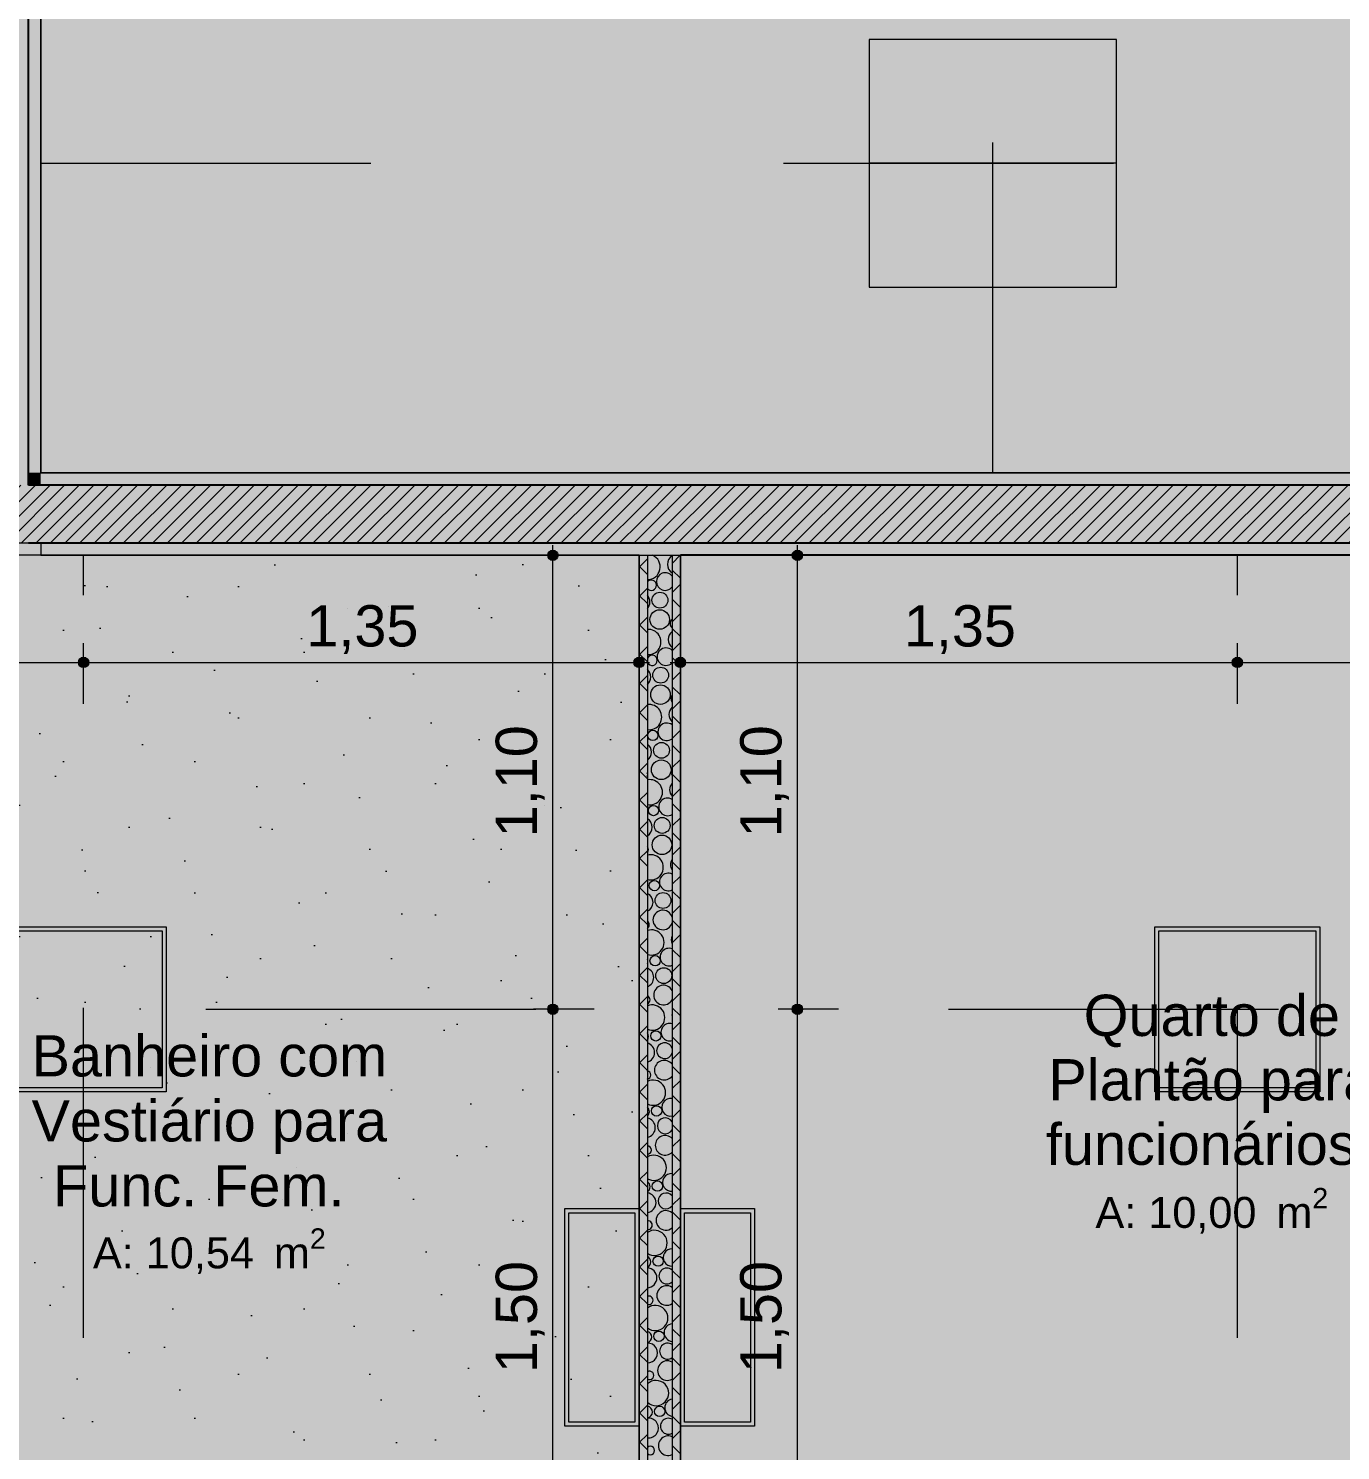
# Model space of a CAD drawing. Header units: metres. Extents: x -77 to -41.1, y -68 to -27.7.
# Drawn here: x -64.944 to -61.764, y -40.573 to -37.127 of the extents above; entities that cross this region are included whole.
import ezdxf

# ---------------------------------------------------------------- set-up
doc = ezdxf.new("R2010")
doc.units = ezdxf.units.M
doc.header["$MEASUREMENT"] = 0
doc.linetypes.add('AStair_dashed', pattern=[1.8, 0.8, -1])
for name, color, linetype in [('COTAS FORRO.EXEC', 7, 'Continuous'), ('FORRO.EXEC', 7, 'Continuous'), ('LUMINOTÉCNICA', 7, 'Continuous'), ('PAREDE CONSTRUIR', 7, 'Continuous'), ('ZONA', 7, 'Continuous')]:
    doc.layers.add(name, color=color, linetype=linetype)
for name, color, linetype, lineweight, true_color in [('COTAS FORRO.EXEC_Caneta_No__25', 7, 'Continuous', 13, 0x982312), ('LAJES.EST_Caneta_No__18', 7, 'Continuous', 0, 0xdfdfdf), ('LAJES.EST_Caneta_No__254', 7, 'Continuous', 0, 0xd1c9ad), ('LUMINOTÉCNICA_Caneta_No__174', 7, 'Continuous', 0, 0x6a8fff), ('LUMINOTÉCNICA_Caneta_No__27', 7, 'Continuous', 0, 0xbd2d17), ('LUMINOTÉCNICA_Caneta_No__46', 7, 'Continuous', 0, 0xbf8f00), ('LUMINOTÉCNICA_Caneta_No__56', 7, 'Continuous', 0, 0xffe495), ('ZONA_Caneta_No__56', 7, 'Continuous', 0, 0xffe495)]:
    doc.layers.add(name, color=color, linetype=linetype, lineweight=lineweight, true_color=true_color)
for name, color, linetype, lineweight in [('FORRO.EXEC_Caneta_No__241', 7, 'Continuous', 13), ('LAJES.EST_Caneta_No__241', 7, 'Continuous', 13), ('LAJES.EST_Caneta_No__96', 252, 'Continuous', 0), ('LUMINOTÉCNICA_Caneta_No__96', 252, 'Continuous', 0), ('PAREDE CONSTRUIR_Caneta_No__241', 7, 'Continuous', 13), ('PAREDE CONSTRUIR_Caneta_No__3', 7, 'Continuous', 25), ('PAREDE CONSTRUIR_Caneta_No__83', 84, 'Continuous', 0), ('PAREDE CONSTRUIR_Caneta_No__96', 252, 'Continuous', 0), ('Selos de Zona Archicad_Caneta_No__11', 7, 'Continuous', 5)]:
    doc.layers.add(name, color=color, linetype=linetype, lineweight=lineweight)
doc.styles.add('GENERATED_STYLE_1', font='arial.ttf')
doc.dimstyles.new('GENERATED_STYLE__1', dxfattribs={"dimtxt": 0.1, "dimasz": 0.0475, "dimexe": 0.18, "dimexo": 0.1, "dimgap": 0, "dimtad": 1, "dimtih": 1, "dimtoh": 1, "dimzin": 0, "dimdsep": 46, "dimtxsty": 'GENERATED_STYLE_1', "dimblk": 'ARROWHEAD_11', "dimblk1": 'ARROWHEAD_11', "dimblk2": 'ARROWHEAD_11', "dimcen": 0.09, "dimclrd": 256, "dimclre": 256, "dimclrt": 256, "dimadec": 0, "dimazin": 0, "dimtfac": 1, "dimtdec": 4, "dimtmove": 0, "dimatfit": 3, "dimfxl": 0, "dimtolj": 1, "dimtzin": 0, "dimarcsym": 0})
doc.dimstyles.new('GENERATED_STYLE__2', dxfattribs={"dimtxt": 0.1, "dimasz": 0.0475, "dimexe": 0.18, "dimexo": 0.1, "dimgap": 0, "dimtad": 1, "dimzin": 0, "dimdsep": 46, "dimtxsty": 'GENERATED_STYLE_1', "dimblk": 'ARROWHEAD_11', "dimblk1": 'ARROWHEAD_11', "dimblk2": 'ARROWHEAD_11', "dimcen": 0.09, "dimclrd": 256, "dimclre": 256, "dimclrt": 256, "dimadec": 0, "dimazin": 0, "dimtfac": 1, "dimtdec": 4, "dimtmove": 0, "dimatfit": 3, "dimfxl": 0, "dimtolj": 1, "dimtzin": 0, "dimarcsym": 0})
pattern_1 = [(45, (0, 0.5), (-0.159099, 0.159099), [0, -0.15, 0, -0.225]), (110, (0.5, 0.5), (0.21143084, 0.07695453), [0, -0.11, 0, -0.19])]
pattern_2 = [(45, (0, 0), (-0.03535534, 0.03535534), []), (135, (0, 0), (0.03535534, 0.03535534), [])]
pattern_3 = [(45, (0, 0), (-0.0176776695, 0.0176776695), [])]

# ---------------------------------------------------------------- blocks, each defined once
blk = doc.blocks.new('Banheiro com Vestiário para Func. Fem._9_12_3', base_point=(-64.5056, -39.838))
at = {"layer": 'Selos de Zona Archicad_Caneta_No__11', "color": 7, "lineweight": 5, "insert": (-64.5056, -39.5665), "char_height": 0.1, "width": 1, "attachment_point": 2, "line_spacing_factor": 0.944808, "style": 'GENERATED_STYLE_1'}
blk.add_mtext('\\A1;{\\pqc;\\pt0,0.55;\\fArial|b0|i0|c0|p0;\\W1.000000;Banheiro com Vestiário para Func. Fem.\\fArial|b0|i0|c0|p0;\\W1.000000;\\A1{\\H.66x;\\S^  ;}\\fArial|b0|i0|c0|p0;\\W1.000000;\\fArial|b0|i0|c0|p0;\\W1.000000;\\A1{\\H.66x;\\S^  ;}}', dxfattribs=at)
at = {"layer": 'Selos de Zona Archicad_Caneta_No__11', "color": 7, "lineweight": 5, "insert": (-64.5056, -40.0346), "char_height": 0.075, "attachment_point": 2, "style": 'GENERATED_STYLE_1'}
blk.add_mtext('\\A1;{\\pqc;\\pt0,0.55;\\fArial|b0|i0|c0|p0;\\W1.000000;A: 10,54\\fArial|b0|i0|c0|p0;\\W1.000000;\\A1{\\H.66x;\\S^  ;}\\fArial|b0|i0|c0|p0;\\W1.000000; m\\fArial|b0|i0|c0|p0;\\W1.000000;\\A1{\\H.66x;\\S2^  ;}}', dxfattribs=at)
blk = doc.blocks.new('Quarto de Plantão para funcionários_9_21_3', base_point=(-62.0758, -39.74))
at = {"layer": 'Selos de Zona Archicad_Caneta_No__11', "color": 7, "lineweight": 5, "insert": (-62.0758, -39.4684), "char_height": 0.1, "width": 1, "attachment_point": 2, "line_spacing_factor": 0.936671, "style": 'GENERATED_STYLE_1'}
blk.add_mtext('\\A1;{\\pqc;\\pt0,0.55;\\fArial|b0|i0|c0|p0;\\W1.000000;Quarto de Plantão para funcionários\\fArial|b0|i0|c0|p0;\\W1.000000;\\A1{\\H.66x;\\S^  ;}\\fArial|b0|i0|c0|p0;\\W1.000000;\\fArial|b0|i0|c0|p0;\\W1.000000;\\A1{\\H.66x;\\S^  ;}}', dxfattribs=at)
at = {"layer": 'Selos de Zona Archicad_Caneta_No__11', "color": 7, "lineweight": 5, "insert": (-62.0758, -39.9366), "char_height": 0.075, "attachment_point": 2, "style": 'GENERATED_STYLE_1'}
blk.add_mtext('\\A1;{\\pqc;\\pt0,0.55;\\fArial|b0|i0|c0|p0;\\W1.000000;A: 10,00\\fArial|b0|i0|c0|p0;\\W1.000000;\\A1{\\H.66x;\\S^  ;}\\fArial|b0|i0|c0|p0;\\W1.000000; m\\fArial|b0|i0|c0|p0;\\W1.000000;\\A1{\\H.66x;\\S2^  ;}}', dxfattribs=at)
blk = doc.blocks.new('*X53')
at = {"layer": 'PAREDE CONSTRUIR_Caneta_No__96', "color": 252, "linetype": 'Continuous', "lineweight": 0}
for centre, radius in [((-63.4135, -38.5122), 0.0192), ((-63.414, -38.5593), 0.0237), ((-63.4117, -38.6942), 0.0192), ((-63.4122, -38.7413), 0.0237), ((-63.4307, -38.8401), 0.0125), ((-63.4098, -38.8762), 0.0192), ((-63.4103, -38.9233), 0.0237), ((-63.4289, -39.0221), 0.0125), ((-63.408, -39.0582), 0.0192), ((-63.4085, -39.1053), 0.0237), ((-63.427, -39.2041), 0.0125), ((-63.4061, -39.2402), 0.0192), ((-63.4252, -39.3861), 0.0125), ((-63.4042, -39.4221), 0.0192), ((-63.4233, -39.5681), 0.0125), ((-63.4215, -39.7501), 0.0125), ((-63.4196, -39.9321), 0.0125), ((-63.4178, -40.1141), 0.0125), ((-63.4159, -40.2961), 0.0125), ((-63.4141, -40.4781), 0.0125)]:
    blk.add_circle(centre, radius, dxfattribs=at)
for centre, radius, start, end in [((-63.4433, -38.4318), 0.0306, 268.7796, 66.7156), ((-63.3715, -38.4256), 0.0239, 121.4186, 238.5813), ((-63.4008, -38.4673), 0.0213, 37.864, 322.136), ((-63.4345, -38.4761), 0.0125, 220.6146, 139.3853), ((-63.4615, -38.5166), 0.0239, 317.4269, 42.5731), ((-63.3745, -38.5689), 0.0143, 131.4216, 228.5784), ((-63.4415, -38.6138), 0.0306, 265.304, 94.696), ((-63.3697, -38.6076), 0.0239, 126.7988, 233.2012), ((-63.3989, -38.6493), 0.0213, 45.3853, 314.6147), ((-63.4326, -38.6581), 0.0125, 204.9092, 155.0908), ((-63.4597, -38.6986), 0.0239, 311.2004, 48.7996), ((-63.4396, -38.7958), 0.0306, 261.8109, 98.1891), ((-63.3727, -38.7509), 0.0143, 142.3059, 217.6941), ((-63.3678, -38.7896), 0.0239, 132.5884, 227.4116), ((-63.3971, -38.8313), 0.0213, 52.0334, 307.9666), ((-63.4578, -38.8806), 0.0239, 305.5191, 54.4808), ((-63.4534, -38.935), 0.0103, 335.432, 24.568), ((-63.3708, -38.9329), 0.0143, 157.0695, 202.9305), ((-63.4378, -38.9778), 0.0306, 258.2869, 101.7131), ((-63.366, -38.9716), 0.0239, 138.977, 221.023), ((-63.3952, -39.0133), 0.0213, 58.125, 301.8749), ((-63.456, -39.0626), 0.0239, 300.2156, 59.7844), ((-63.4515, -39.117), 0.0103, 316.8988, 43.1012), ((-63.4359, -39.1598), 0.0306, 254.7173, 105.2827), ((-63.3641, -39.1536), 0.0239, 146.3219, 213.6781), ((-63.3933, -39.1953), 0.0213, 63.8366, 296.1634), ((-63.4541, -39.2446), 0.0239, 295.1846, 64.8154), ((-63.4066, -39.2873), 0.0237, 16.8179, 343.1821), ((-63.4497, -39.299), 0.0103, 303.4237, 56.5762), ((-63.434, -39.3418), 0.0306, 251.0858, 108.9142), ((-63.3623, -39.3356), 0.0239, 155.4896, 204.5104), ((-63.4571, -39.3879), 0.0143, 336.6912, 23.3087), ((-63.3915, -39.3772), 0.0213, 69.2801, 290.7198), ((-63.4523, -39.4266), 0.0239, 290.3538, 69.6462), ((-63.4048, -39.4693), 0.0237, 28.4952, 331.5048), ((-63.4478, -39.481), 0.0103, 291.8085, 68.1915), ((-63.4322, -39.5238), 0.0306, 247.3735, 112.6265), ((-63.3604, -39.5176), 0.0239, 170.9696, 189.0303), ((-63.3896, -39.5592), 0.0213, 74.5341, 285.4659), ((-63.4552, -39.5699), 0.0143, 322.0636, 37.9364), ((-63.4504, -39.6086), 0.0239, 285.67, 74.33), ((-63.4024, -39.6041), 0.0192, 16.1003, 343.8997), ((-63.4029, -39.6513), 0.0237, 36.8235, 323.1765), ((-63.446, -39.663), 0.0103, 281.0803, 78.9196), ((-63.4303, -39.7058), 0.0306, 243.5579, 116.4421), ((-63.3878, -39.7412), 0.0213, 79.6576, 280.3424), ((-63.4534, -39.7519), 0.0143, 311.2238, 48.7762), ((-63.4486, -39.7905), 0.0239, 281.0915, 78.9085), ((-63.4005, -39.7861), 0.0192, 30.2187, 329.7813), ((-63.4441, -39.8449), 0.0103, 270.7371, 89.2629), ((-63.401, -39.8333), 0.0237, 43.7707, 316.2292), ((-63.4285, -39.8878), 0.0306, 239.6113, 120.3887), ((-63.3859, -39.9232), 0.0213, 84.6985, 275.3015), ((-63.4515, -39.9339), 0.0143, 301.9588, 58.0412), ((-63.4467, -39.9725), 0.0239, 276.5839, 83.4161), ((-63.3987, -39.9681), 0.0192, 39.8751, 320.1249), ((-63.3992, -40.0153), 0.0237, 49.9286, 310.0714), ((-63.4422, -40.0269), 0.0103, 260.4182, 99.5818), ((-63.4266, -40.0698), 0.0306, 235.498, 124.5019), ((-63.4497, -40.1159), 0.0143, 293.5543, 66.4457), ((-63.3841, -40.1052), 0.0213, 89.6985, 270.3015), ((-63.4448, -40.1545), 0.0239, 272.1168, 87.8831), ((-63.3968, -40.1501), 0.0192, 47.8729, 312.1271), ((-63.3973, -40.1973), 0.0237, 55.572, 304.428), ((-63.4404, -40.2089), 0.0103, 249.7708, 110.2292), ((-63.4248, -40.2518), 0.0306, 231.1705, 128.8295), ((-63.4478, -40.2979), 0.0143, 285.6598, 74.3401), ((-63.3822, -40.2872), 0.0213, 94.6962, 265.3038), ((-63.443, -40.3365), 0.0239, 267.6627, 92.3373), ((-63.395, -40.3321), 0.0192, 54.9626, 305.0374), ((-63.4385, -40.3909), 0.0103, 238.3252, 121.6748), ((-63.3955, -40.3793), 0.0237, 60.8565, 299.1434), ((-63.4229, -40.4338), 0.0306, 226.5615, 133.4385), ((-63.3804, -40.4692), 0.0213, 99.73, 260.2699), ((-63.446, -40.4799), 0.0143, 278.0614, 81.9386), ((-63.4411, -40.5185), 0.0239, 263.1944, 96.8056), ((-63.3931, -40.5141), 0.0192, 61.4814, 298.5186), ((-63.3936, -40.5613), 0.0237, 65.8814, 294.1185), ((-63.4367, -40.5729), 0.0103, 225.2174, 134.7826)]:
    blk.add_arc(centre, radius, start, end, dxfattribs=at)
blk = doc.blocks.new('*D219')
at = {"layer": 'COTAS FORRO.EXEC_Caneta_No__25', "linetype": 'Continuous', "lineweight": 13, "true_color": 0x982312}
for points in [[(-66.3265, -38.6632), (-66.3256, -38.668), (-66.3229, -38.672), (-66.3188, -38.6748), (-66.314, -38.6757), (-66.3093, -38.6748), (-66.3052, -38.672), (-66.3025, -38.668), (-66.3015, -38.6632), (-66.3025, -38.6584), (-66.3052, -38.6544), (-66.3093, -38.6517), (-66.314, -38.6507), (-66.3188, -38.6517), (-66.3229, -38.6544), (-66.3256, -38.6584)], [(-64.8228, -38.6632), (-64.8218, -38.668), (-64.8191, -38.672), (-64.8151, -38.6748), (-64.8103, -38.6757), (-64.8055, -38.6748), (-64.8014, -38.672), (-64.7987, -38.668), (-64.7978, -38.6632), (-64.7987, -38.6584), (-64.8014, -38.6544), (-64.8055, -38.6517), (-64.8103, -38.6507), (-64.8151, -38.6517), (-64.8191, -38.6544), (-64.8218, -38.6584)]]:
    blk.add_hatch(color=24, dxfattribs=at).paths.add_polyline_path(points)
at = {"layer": 'COTAS FORRO.EXEC_Caneta_No__25', "color": 24, "linetype": 'Continuous', "lineweight": 13, "true_color": 0x982312}
for p, q in [((-66.314, -38.6507), (-66.314, -38.5632)), ((-64.8103, -38.6507), (-64.8103, -38.6163)), ((-66.339, -38.6632), (-66.3265, -38.6632)), ((-66.3015, -38.6632), (-64.8228, -38.6632)), ((-66.314, -38.7101), (-66.314, -38.6757)), ((-64.8103, -38.7632), (-64.8103, -38.6757))]:
    blk.add_line(p, q, dxfattribs=at)
for centre in [(-66.314, -38.6632), (-64.8103, -38.6632)]:
    blk.add_circle(centre, 0.0125, dxfattribs=at)
at = {"layer": 'COTAS FORRO.EXEC_Caneta_No__25', "color": 24, "lineweight": 13, "true_color": 0x982312, "insert": (-65.6956, -38.6432), "char_height": 0.1, "attachment_point": 7, "style": 'GENERATED_STYLE_1'}
blk.add_mtext('\\A1;{\\pql;\\fArial|b0|i0|c0|p0;\\W1.000000;1,50}', dxfattribs=at)
blk = doc.blocks.new('ARROWHEAD_11')
at = {"color": 0, "linetype": 'Continuous', "lineweight": 0}
blk.add_line((0, 0), (-1, 0), dxfattribs=at)
at = {"color": 0, "linetype": 'Continuous', "lineweight": 0, "const_width": 0.25, "flags": 128}
blk.add_lwpolyline([(-0.125, 0, 1), (0.125, 0, 1)], format="xyb", close=True, dxfattribs=at)
blk = doc.blocks.new('*D220')
at = {"layer": 'COTAS FORRO.EXEC_Caneta_No__25', "linetype": 'Continuous', "lineweight": 13, "true_color": 0x982312}
for points in [[(-64.8228, -38.6632), (-64.8218, -38.668), (-64.8191, -38.672), (-64.8151, -38.6748), (-64.8103, -38.6757), (-64.8055, -38.6748), (-64.8014, -38.672), (-64.7987, -38.668), (-64.7978, -38.6632), (-64.7987, -38.6584), (-64.8014, -38.6544), (-64.8055, -38.6517), (-64.8103, -38.6507), (-64.8151, -38.6517), (-64.8191, -38.6544), (-64.8218, -38.6584)], [(-63.4765, -38.6632), (-63.4755, -38.668), (-63.4728, -38.672), (-63.4688, -38.6748), (-63.464, -38.6757), (-63.4592, -38.6748), (-63.4551, -38.672), (-63.4524, -38.668), (-63.4515, -38.6632), (-63.4524, -38.6584), (-63.4551, -38.6544), (-63.4592, -38.6517), (-63.464, -38.6507), (-63.4688, -38.6517), (-63.4728, -38.6544), (-63.4755, -38.6584)]]:
    blk.add_hatch(color=24, dxfattribs=at).paths.add_polyline_path(points)
at = {"layer": 'COTAS FORRO.EXEC_Caneta_No__25', "color": 24, "linetype": 'Continuous', "lineweight": 13, "true_color": 0x982312}
for p, q in [((-64.8103, -38.6507), (-64.8103, -38.6163)), ((-63.464, -38.6507), (-63.464, -38.6163)), ((-64.7978, -38.6632), (-63.4765, -38.6632)), ((-63.4515, -38.6632), (-63.439, -38.6632)), ((-64.8103, -38.7632), (-64.8103, -38.6757)), ((-63.464, -38.7632), (-63.464, -38.6757))]:
    blk.add_line(p, q, dxfattribs=at)
for centre in [(-64.8103, -38.6632), (-63.464, -38.6632)]:
    blk.add_circle(centre, 0.0125, dxfattribs=at)
at = {"layer": 'COTAS FORRO.EXEC_Caneta_No__25', "color": 24, "lineweight": 13, "true_color": 0x982312, "insert": (-64.2706, -38.6432), "char_height": 0.1, "attachment_point": 7, "style": 'GENERATED_STYLE_1'}
blk.add_mtext('\\A1;{\\pql;\\fArial|b0|i0|c0|p0;\\W1.000000;1,35}', dxfattribs=at)
blk = doc.blocks.new('*D225')
at = {"layer": 'COTAS FORRO.EXEC_Caneta_No__25', "linetype": 'Continuous', "lineweight": 13, "true_color": 0x982312}
for points in [[(-63.3765, -38.6632), (-63.3755, -38.668), (-63.3728, -38.672), (-63.3688, -38.6748), (-63.364, -38.6757), (-63.3592, -38.6748), (-63.3551, -38.672), (-63.3524, -38.668), (-63.3515, -38.6632), (-63.3524, -38.6584), (-63.3551, -38.6544), (-63.3592, -38.6517), (-63.364, -38.6507), (-63.3688, -38.6517), (-63.3728, -38.6544), (-63.3755, -38.6584)], [(-62.0265, -38.6632), (-62.0255, -38.668), (-62.0228, -38.672), (-62.0188, -38.6748), (-62.014, -38.6757), (-62.0092, -38.6748), (-62.0051, -38.672), (-62.0024, -38.668), (-62.0015, -38.6632), (-62.0024, -38.6584), (-62.0051, -38.6544), (-62.0092, -38.6517), (-62.014, -38.6507), (-62.0188, -38.6517), (-62.0228, -38.6544), (-62.0255, -38.6584)]]:
    blk.add_hatch(color=24, dxfattribs=at).paths.add_polyline_path(points)
at = {"layer": 'COTAS FORRO.EXEC_Caneta_No__25', "color": 24, "linetype": 'Continuous', "lineweight": 13, "true_color": 0x982312}
for p, q in [((-63.364, -38.6507), (-63.364, -38.6163)), ((-62.014, -38.6507), (-62.014, -38.6163)), ((-63.389, -38.6632), (-63.3765, -38.6632)), ((-63.3515, -38.6632), (-62.0265, -38.6632)), ((-63.364, -38.7632), (-63.364, -38.6757)), ((-62.014, -38.7632), (-62.014, -38.6757))]:
    blk.add_line(p, q, dxfattribs=at)
for centre in [(-63.364, -38.6632), (-62.014, -38.6632)]:
    blk.add_circle(centre, 0.0125, dxfattribs=at)
at = {"layer": 'COTAS FORRO.EXEC_Caneta_No__25', "color": 24, "lineweight": 13, "true_color": 0x982312, "insert": (-62.8224, -38.6432), "char_height": 0.1, "attachment_point": 7, "style": 'GENERATED_STYLE_1'}
blk.add_mtext('\\A1;{\\pql;\\fArial|b0|i0|c0|p0;\\W1.000000;1,35}', dxfattribs=at)
blk = doc.blocks.new('*D226')
at = {"layer": 'COTAS FORRO.EXEC_Caneta_No__25', "linetype": 'Continuous', "lineweight": 13, "true_color": 0x982312}
for points in [[(-62.0265, -38.6632), (-62.0255, -38.668), (-62.0228, -38.672), (-62.0188, -38.6748), (-62.014, -38.6757), (-62.0092, -38.6748), (-62.0051, -38.672), (-62.0024, -38.668), (-62.0015, -38.6632), (-62.0024, -38.6584), (-62.0051, -38.6544), (-62.0092, -38.6517), (-62.014, -38.6507), (-62.0188, -38.6517), (-62.0228, -38.6544), (-62.0255, -38.6584)], [(-60.6721, -38.6632), (-60.6711, -38.668), (-60.6684, -38.672), (-60.6643, -38.6748), (-60.6596, -38.6757), (-60.6548, -38.6748), (-60.6507, -38.672), (-60.648, -38.668), (-60.6471, -38.6632), (-60.648, -38.6584), (-60.6507, -38.6544), (-60.6548, -38.6517), (-60.6596, -38.6507), (-60.6643, -38.6517), (-60.6684, -38.6544), (-60.6711, -38.6584)]]:
    blk.add_hatch(color=24, dxfattribs=at).paths.add_polyline_path(points)
at = {"layer": 'COTAS FORRO.EXEC_Caneta_No__25', "color": 24, "linetype": 'Continuous', "lineweight": 13, "true_color": 0x982312}
for p, q in [((-62.014, -38.6507), (-62.014, -38.6163)), ((-60.6596, -38.6507), (-60.6596, -38.6163)), ((-62.0015, -38.6632), (-60.6721, -38.6632)), ((-60.6471, -38.6632), (-60.6346, -38.6632)), ((-62.014, -38.7632), (-62.014, -38.6757)), ((-60.6596, -38.7632), (-60.6596, -38.6757))]:
    blk.add_line(p, q, dxfattribs=at)
for centre in [(-62.014, -38.6632), (-60.6596, -38.6632)]:
    blk.add_circle(centre, 0.0125, dxfattribs=at)
at = {"layer": 'COTAS FORRO.EXEC_Caneta_No__25', "color": 24, "lineweight": 13, "true_color": 0x982312, "insert": (-61.4702, -38.6432), "char_height": 0.1, "attachment_point": 7, "style": 'GENERATED_STYLE_1'}
blk.add_mtext('\\A1;{\\pql;\\fArial|b0|i0|c0|p0;\\W1.000000;1,35}', dxfattribs=at)
blk = doc.blocks.new('*D228')
at = {"layer": 'COTAS FORRO.EXEC_Caneta_No__25', "linetype": 'Continuous', "lineweight": 13, "true_color": 0x982312}
for points in [[(-63.0929, -39.5037), (-63.0919, -39.5085), (-63.0892, -39.5125), (-63.0852, -39.5152), (-63.0804, -39.5162), (-63.0756, -39.5152), (-63.0715, -39.5125), (-63.0688, -39.5085), (-63.0679, -39.5037), (-63.0688, -39.4989), (-63.0715, -39.4949), (-63.0756, -39.4921), (-63.0804, -39.4912), (-63.0852, -39.4921), (-63.0892, -39.4949), (-63.0919, -39.4989)], [(-63.0929, -41.0002), (-63.0919, -41.005), (-63.0892, -41.009), (-63.0852, -41.0117), (-63.0804, -41.0127), (-63.0756, -41.0117), (-63.0715, -41.009), (-63.0688, -41.005), (-63.0679, -41.0002), (-63.0688, -40.9954), (-63.0715, -40.9913), (-63.0756, -40.9886), (-63.0804, -40.9877), (-63.0852, -40.9886), (-63.0892, -40.9913), (-63.0919, -40.9954)]]:
    blk.add_hatch(color=24, dxfattribs=at).paths.add_polyline_path(points)
at = {"layer": 'COTAS FORRO.EXEC_Caneta_No__25', "color": 24, "linetype": 'Continuous', "lineweight": 13, "true_color": 0x982312}
for p, q in [((-63.0929, -39.5037), (-63.1273, -39.5037)), ((-63.0804, -40.9877), (-63.0804, -39.5162)), ((-62.9804, -39.5037), (-63.0679, -39.5037)), ((-63.0929, -41.0002), (-63.1273, -41.0002)), ((-62.9804, -41.0002), (-63.0679, -41.0002))]:
    blk.add_line(p, q, dxfattribs=at)
for centre in [(-63.0804, -39.5037), (-63.0804, -41.0002)]:
    blk.add_circle(centre, 0.0125, dxfattribs=at)
at = {"layer": 'COTAS FORRO.EXEC_Caneta_No__25', "color": 24, "lineweight": 13, "true_color": 0x982312, "insert": (-63.1004, -40.3854), "char_height": 0.1, "attachment_point": 7, "rotation": 90, "style": 'GENERATED_STYLE_1'}
blk.add_mtext('\\A1;{\\pql;\\fArial|b0|i0|c0|p0;\\W1.000000;1,50}', dxfattribs=at)
blk = doc.blocks.new('*D229')
at = {"layer": 'COTAS FORRO.EXEC_Caneta_No__25', "linetype": 'Continuous', "lineweight": 13, "true_color": 0x982312}
for points in [[(-63.0929, -38.4037), (-63.0919, -38.4085), (-63.0892, -38.4125), (-63.0852, -38.4152), (-63.0804, -38.4162), (-63.0756, -38.4152), (-63.0715, -38.4125), (-63.0688, -38.4085), (-63.0679, -38.4037), (-63.0688, -38.3989), (-63.0715, -38.3949), (-63.0756, -38.3921), (-63.0804, -38.3912), (-63.0852, -38.3921), (-63.0892, -38.3949), (-63.0919, -38.3989)], [(-63.0929, -39.5037), (-63.0919, -39.5085), (-63.0892, -39.5125), (-63.0852, -39.5152), (-63.0804, -39.5162), (-63.0756, -39.5152), (-63.0715, -39.5125), (-63.0688, -39.5085), (-63.0679, -39.5037), (-63.0688, -39.4989), (-63.0715, -39.4949), (-63.0756, -39.4921), (-63.0804, -39.4912), (-63.0852, -39.4921), (-63.0892, -39.4949), (-63.0919, -39.4989)]]:
    blk.add_hatch(color=24, dxfattribs=at).paths.add_polyline_path(points)
at = {"layer": 'COTAS FORRO.EXEC_Caneta_No__25', "color": 24, "linetype": 'Continuous', "lineweight": 13, "true_color": 0x982312}
for p, q in [((-63.0804, -38.3912), (-63.0804, -38.3787)), ((-63.0929, -38.4037), (-63.1804, -38.4037)), ((-63.0804, -39.4912), (-63.0804, -38.4162)), ((-63.0335, -38.4037), (-63.0679, -38.4037)), ((-63.0929, -39.5037), (-63.1273, -39.5037)), ((-62.9804, -39.5037), (-63.0679, -39.5037))]:
    blk.add_line(p, q, dxfattribs=at)
for centre in [(-63.0804, -38.4037), (-63.0804, -39.5037)]:
    blk.add_circle(centre, 0.0125, dxfattribs=at)
at = {"layer": 'COTAS FORRO.EXEC_Caneta_No__25', "color": 24, "lineweight": 13, "true_color": 0x982312, "insert": (-63.1004, -39.0872), "char_height": 0.1, "attachment_point": 7, "rotation": 90, "style": 'GENERATED_STYLE_1'}
blk.add_mtext('\\A1;{\\pql;\\fArial|b0|i0|c0|p0;\\W1.000000;1,10}', dxfattribs=at)
blk = doc.blocks.new('*D231')
at = {"layer": 'COTAS FORRO.EXEC_Caneta_No__25', "linetype": 'Continuous', "lineweight": 13, "true_color": 0x982312}
for points in [[(-63.6854, -39.5037), (-63.6844, -39.5085), (-63.6817, -39.5125), (-63.6777, -39.5152), (-63.6729, -39.5162), (-63.6681, -39.5152), (-63.664, -39.5125), (-63.6613, -39.5085), (-63.6604, -39.5037), (-63.6613, -39.4989), (-63.664, -39.4949), (-63.6681, -39.4921), (-63.6729, -39.4912), (-63.6777, -39.4921), (-63.6817, -39.4949), (-63.6844, -39.4989)], [(-63.6854, -41.0002), (-63.6844, -41.005), (-63.6817, -41.009), (-63.6777, -41.0117), (-63.6729, -41.0127), (-63.6681, -41.0117), (-63.664, -41.009), (-63.6613, -41.005), (-63.6604, -41.0002), (-63.6613, -40.9954), (-63.664, -40.9913), (-63.6681, -40.9886), (-63.6729, -40.9877), (-63.6777, -40.9886), (-63.6817, -40.9913), (-63.6844, -40.9954)]]:
    blk.add_hatch(color=24, dxfattribs=at).paths.add_polyline_path(points)
at = {"layer": 'COTAS FORRO.EXEC_Caneta_No__25', "color": 24, "linetype": 'Continuous', "lineweight": 13, "true_color": 0x982312}
for p, q in [((-63.6854, -39.5037), (-63.7197, -39.5037)), ((-63.6729, -40.9877), (-63.6729, -39.5162)), ((-63.5729, -39.5037), (-63.6604, -39.5037)), ((-63.6854, -41.0002), (-63.7197, -41.0002)), ((-63.5729, -41.0002), (-63.6604, -41.0002))]:
    blk.add_line(p, q, dxfattribs=at)
for centre in [(-63.6729, -39.5037), (-63.6729, -41.0002)]:
    blk.add_circle(centre, 0.0125, dxfattribs=at)
at = {"layer": 'COTAS FORRO.EXEC_Caneta_No__25', "color": 24, "lineweight": 13, "true_color": 0x982312, "insert": (-63.6929, -40.3854), "char_height": 0.1, "attachment_point": 7, "rotation": 90, "style": 'GENERATED_STYLE_1'}
blk.add_mtext('\\A1;{\\pql;\\fArial|b0|i0|c0|p0;\\W1.000000;1,50}', dxfattribs=at)
blk = doc.blocks.new('*D232')
at = {"layer": 'COTAS FORRO.EXEC_Caneta_No__25', "linetype": 'Continuous', "lineweight": 13, "true_color": 0x982312}
for points in [[(-63.6854, -38.4037), (-63.6844, -38.4085), (-63.6817, -38.4125), (-63.6777, -38.4152), (-63.6729, -38.4162), (-63.6681, -38.4152), (-63.664, -38.4125), (-63.6613, -38.4085), (-63.6604, -38.4037), (-63.6613, -38.3989), (-63.664, -38.3949), (-63.6681, -38.3921), (-63.6729, -38.3912), (-63.6777, -38.3921), (-63.6817, -38.3949), (-63.6844, -38.3989)], [(-63.6854, -39.5037), (-63.6844, -39.5085), (-63.6817, -39.5125), (-63.6777, -39.5152), (-63.6729, -39.5162), (-63.6681, -39.5152), (-63.664, -39.5125), (-63.6613, -39.5085), (-63.6604, -39.5037), (-63.6613, -39.4989), (-63.664, -39.4949), (-63.6681, -39.4921), (-63.6729, -39.4912), (-63.6777, -39.4921), (-63.6817, -39.4949), (-63.6844, -39.4989)]]:
    blk.add_hatch(color=24, dxfattribs=at).paths.add_polyline_path(points)
at = {"layer": 'COTAS FORRO.EXEC_Caneta_No__25', "color": 24, "linetype": 'Continuous', "lineweight": 13, "true_color": 0x982312}
for p, q in [((-63.6729, -38.3912), (-63.6729, -38.3787)), ((-63.6854, -38.4037), (-63.7197, -38.4037)), ((-63.6729, -39.4912), (-63.6729, -38.4162)), ((-63.5729, -38.4037), (-63.6604, -38.4037)), ((-63.6854, -39.5037), (-63.7197, -39.5037)), ((-63.5729, -39.5037), (-63.6604, -39.5037))]:
    blk.add_line(p, q, dxfattribs=at)
for centre in [(-63.6729, -38.4037), (-63.6729, -39.5037)]:
    blk.add_circle(centre, 0.0125, dxfattribs=at)
at = {"layer": 'COTAS FORRO.EXEC_Caneta_No__25', "color": 24, "lineweight": 13, "true_color": 0x982312, "insert": (-63.6929, -39.0872), "char_height": 0.1, "attachment_point": 7, "rotation": 90, "style": 'GENERATED_STYLE_1'}
blk.add_mtext('\\A1;{\\pql;\\fArial|b0|i0|c0|p0;\\W1.000000;1,10}', dxfattribs=at)
blk = doc.blocks.new('Fluorescent Lamp 26_2')
at = {"layer": 'LUMINOTÉCNICA_Caneta_No__174', "linetype": 'Continuous', "lineweight": 0, "true_color": 0xd9e2fe}
blk.add_hatch(color=254, dxfattribs=at).paths.add_polyline_path([(0, 0), (0.6, 0), (0.6, 0.6), (0, 0.6)])
at = {"layer": 'LUMINOTÉCNICA_Caneta_No__174', "color": 161, "linetype": 'Continuous', "lineweight": 0, "true_color": 0x6a8fff}
for p, q in [((0.6, 0.6), (0, 0.6)), ((0, 0.6), (0, 0)), ((0.6, 0), (0.6, 0.6)), ((0, 0.3), (0.6, 0.3)), ((0, 0), (0.6, 0))]:
    blk.add_line(p, q, dxfattribs=at)
blk = doc.blocks.new('Fluorescent Lamp 26')
at = {"layer": 'LUMINOTÉCNICA_Caneta_No__27', "linetype": 'Continuous', "lineweight": 0, "true_color": 0xedc9c4}
blk.add_hatch(color=254, dxfattribs=at).paths.add_polyline_path([(0, 0), (0.4, 0), (0.4, 0.4), (0, 0.4)])
at = {"layer": 'LUMINOTÉCNICA_Caneta_No__27', "color": 22, "linetype": 'Continuous', "lineweight": 0, "true_color": 0xbd2d17}
for p, q in [((0.4, 0.4), (0, 0.4)), ((0, 0.4), (0, 0)), ((0.39, 0.39), (0.01, 0.39)), ((0.01, 0.39), (0.01, 0.01)), ((0.39, 0.01), (0.39, 0.39)), ((0.4, 0), (0.4, 0.4)), ((0, 0), (0.4, 0)), ((0.01, 0.01), (0.39, 0.01))]:
    blk.add_line(p, q, dxfattribs=at)
blk = doc.blocks.new('Fluorescent Lamp 26_6')
at = {"layer": 'LUMINOTÉCNICA_Caneta_No__56', "linetype": 'Continuous', "lineweight": 0, "true_color": 0xfef7e3}
blk.add_hatch(color=7, dxfattribs=at).paths.add_polyline_path([(0, 0), (0.5275, 0), (0.5275, 0.1799), (0, 0.1799)])
at = {"layer": 'LUMINOTÉCNICA_Caneta_No__46', "color": 42, "linetype": 'Continuous', "lineweight": 0, "true_color": 0xbf8f00}
for p, q in [((0.5275, 0.1799), (0, 0.1799)), ((0, 0.1799), (0, 0)), ((0.5275, 0), (0.5275, 0.1799)), ((0.5175, 0.1699), (0.01, 0.1699)), ((0.01, 0.1699), (0.01, 0.01)), ((0.5175, 0.01), (0.5175, 0.1699)), ((0, 0), (0.5275, 0)), ((0.01, 0.01), (0.5175, 0.01))]:
    blk.add_line(p, q, dxfattribs=at)

msp = doc.modelspace()

# ---------------------------------------------------------------- hatches: boundary and pattern name
at = {"layer": 'FORRO.EXEC', "linetype": 'Continuous', "lineweight": 0, "true_color": 0xfbfbfb}
for points in [[(-64.914, -38.2037), (-56.514, -38.2037), (-56.514, -42.3002), (-64.914, -42.3002), (-64.914, -47.1002), (-56.514, -47.1002), (-56.514, -52.5506), (-62.614, -52.5506), (-62.614, -54.0506), (-56.514, -54.0506), (-56.514, -56.6006), (-54.014, -56.6006), (-54.014, -54.5506), (-54.014, -53.0506), (-54.014, -52.3506), (-45.8136, -52.3506), (-45.8136, -50.8516), (-54.014, -50.8516), (-54.014, -36.7038), (-56.514, -36.7038), (-64.914, -36.7038)], [(-66.314, -42.1002), (-63.464, -42.1002), (-63.464, -38.4037), (-66.314, -38.4037)], [(-63.364, -42.1002), (-60.6596, -42.1002), (-60.6596, -38.4037), (-63.364, -38.4037)]]:
    msp.add_hatch(color=7, dxfattribs=at).paths.add_polyline_path(points)
at = {"layer": 'LAJES.EST_Caneta_No__18', "linetype": 'Continuous', "lineweight": 0, "true_color": 0xdfdfdf}
h = msp.add_hatch(dxfattribs=at)
h.set_pattern_fill('Piso_Externo__0003', color=254, style=0, pattern_type=2)
h.set_pattern_definition([(45, (0, 0.6), (-0.1909188, 0.1909188), [0, -0.18, 0, -0.27]), (110, (0.6, 0.6), (0.253717, 0.09234544), [0, -0.132, 0, -0.228])])
h.paths.add_polyline_path([(-76.514, -65.1016), (-73.814, -65.1016, -0.414214), (-75.814, -67.1016), (-66.814, -67.1016, -0.414214), (-68.814, -65.1016), (-68.814, -62.301), (-68.814, -45.4002, -0.414214), (-66.514, -43.1002), (-65.914, -43.1002), (-65.914, -42.3002), (-66.514, -42.3002), (-66.514, -38.2041), (-65.114, -38.2041), (-65.114, -36.7038), (-66.514, -36.7038), (-66.514, -32.5997), (-65.114, -32.5997), (-56.714, -32.5997), (-53.814, -32.5997), (-44.014, -32.5997), (-44.014, -42.3002), (-53.814, -42.3002), (-53.814, -47.1002), (-44.014, -47.1002), (-44.014, -50.8516), (-45.6136, -50.8516), (-45.6136, -52.3506), (-44.014, -52.3506), (-44.014, -60.3006), (-48.9163, -60.3006), (-48.9163, -61.1006), (-44.3609, -61.1006), (-44.3609, -67.1016), (-44.014, -67.1016), (-41.514, -67.1016), (-41.514, -28.1016), (-41.714, -28.1016), (-41.714, -60.3006), (-43.014, -60.3006), (-43.014, -30.0016), (-66.514, -30.0016), (-66.514, -28.1016), (-76.514, -28.1016)])
h.paths.add_polyline_path([(-73.814, -45.1016), (-76.314, -45.1016), (-76.314, -43.0892), (-75.7984, -43.0908, -0.414214), (-73.8139, -45.0876)], flags=0)
h.paths.add_polyline_path([(-73.814, -45.5846, -0.009328), (-73.814, -45.6604)], flags=0)
h.paths.add_polyline_path([(-52.814, -46.3002), (-52.814, -43.1002), (-44.014, -43.1002), (-44.014, -46.3002)], flags=0)
h.paths.add_polyline_path([(-67.714, -34.1), (-76.314, -34.1), (-76.314, -32.5997), (-67.714, -32.5997)], flags=0)
at = {"layer": 'LAJES.EST_Caneta_No__254', "linetype": 'Continuous', "lineweight": 0, "true_color": 0xd1c9ad}
h = msp.add_hatch(dxfattribs=at)
h.set_pattern_fill('Haie_OD_0003', color=9, style=0, pattern_type=2)
h.set_pattern_definition(pattern_1)
h.paths.add_polyline_path([(-65.114, -47.1002), (-66.514, -47.1002), (-66.514, -60.3006), (-56.514, -60.3006), (-44.014, -60.3006), (-44.014, -56.6006), (-50.5957, -56.6006), (-50.5957, -54.2479), (-52.6157, -54.2479), (-52.6157, -52.5506), (-50.5957, -52.5506), (-45.6136, -52.5506), (-45.6136, -50.8516), (-44.014, -50.8516), (-44.014, -47.1002), (-53.814, -47.1002), (-53.814, -42.3002), (-44.014, -42.3002), (-44.014, -37.1002), (-51.174, -37.1002), (-51.174, -32.5997), (-53.814, -32.5997), (-56.714, -32.5997), (-58.7637, -32.5997), (-58.7637, -34.9038), (-63.464, -34.9038), (-63.464, -36.5038), (-65.114, -36.5038), (-65.114, -38.4037), (-63.464, -38.4037), (-63.464, -42.1002), (-65.114, -42.1002), (-65.114, -42.3002)])
h.paths.add_polyline_path([(-60.5596, -42.1002), (-60.5596, -38.4037), (-58.8637, -38.4037), (-58.8637, -42.1002)], flags=0)
h.paths.add_polyline_path([(-59.064, -48.7001), (-59.064, -47.3002), (-56.714, -47.3002), (-56.714, -48.7001)], flags=0)
at = {"layer": 'LAJES.EST_Caneta_No__96', "linetype": 'Continuous', "lineweight": 0}
h = msp.add_hatch(dxfattribs=at)
h.set_pattern_fill('Haie_OD_0003', color=252, style=0, pattern_type=2)
h.set_pattern_definition(pattern_1)
h.paths.add_polyline_path([(-66.514, -42.1002), (-66.514, -42.3002), (-65.114, -42.3002), (-65.114, -42.1002), (-63.464, -42.1002), (-63.464, -38.4037), (-65.114, -38.4037), (-65.114, -38.2037), (-66.514, -38.2037), (-66.514, -38.4037)])
at = {"layer": 'PAREDE CONSTRUIR', "linetype": 'Continuous', "lineweight": 0, "true_color": 0xffffff}
for points in [[(-64.914, -38.2037), (-64.914, -36.7038), (-64.944, -36.7038), (-64.944, -38.2037)], [(-64.914, -38.2337), (-64.914, -38.2037), (-64.944, -38.2037), (-64.944, -38.2337)], [(-63.464, -38.2037), (-64.914, -38.2037), (-64.914, -38.2337), (-63.464, -38.2337)], [(-60.5596, -38.2037), (-63.464, -38.2037), (-63.464, -38.2337), (-60.5596, -38.2337)], [(-64.914, -38.4037), (-63.464, -38.4037), (-63.464, -38.3737), (-64.914, -38.3737)], [(-63.464, -38.4037), (-60.5596, -38.4037), (-60.5596, -38.3737), (-63.464, -38.3737)]]:
    msp.add_hatch(color=7, dxfattribs=at).paths.add_polyline_path(points)
at = {"layer": 'PAREDE CONSTRUIR', "linetype": 'Continuous', "lineweight": 0, "true_color": 0x000000}
h = msp.add_hatch(dxfattribs=at)
h.set_pattern_fill('common_brick_0003', color=18, style=0, pattern_type=2)
h.set_pattern_definition(pattern_3)
h.paths.add_polyline_path([(-64.944, -38.3737), (-64.944, -38.2337), (-65.084, -38.2337), (-65.084, -38.3737)])
h = msp.add_hatch(dxfattribs=at)
h.set_pattern_fill('common_brick_0003', color=18, style=0, pattern_type=2)
h.set_pattern_definition(pattern_3)
h.paths.add_polyline_path([(-64.914, -38.3737), (-64.914, -38.2337), (-64.944, -38.2337), (-64.944, -38.3737)])
h = msp.add_hatch(dxfattribs=at)
h.set_pattern_fill('common_brick_0003', color=18, style=0, pattern_type=2)
h.set_pattern_definition(pattern_3)
h.paths.add_polyline_path([(-63.464, -38.2337), (-64.914, -38.2337), (-64.914, -38.3737), (-63.464, -38.3737)])
h = msp.add_hatch(dxfattribs=at)
h.set_pattern_fill('common_brick_0003', color=18, style=0, pattern_type=2)
h.set_pattern_definition(pattern_3)
h.paths.add_polyline_path([(-60.5596, -38.2337), (-63.464, -38.2337), (-63.464, -38.3737), (-60.5596, -38.3737)])
at = {"layer": 'PAREDE CONSTRUIR_Caneta_No__83', "linetype": 'Continuous', "lineweight": 0}
h = msp.add_hatch(dxfattribs=at)
h.set_pattern_fill('Placomur_0003', color=84, style=0, pattern_type=2)
h.set_pattern_definition(pattern_2)
h.paths.add_polyline_path([(-63.464, -38.4037), (-63.464, -42.1002), (-63.444, -42.1002), (-63.444, -38.4037)])
h = msp.add_hatch(dxfattribs=at)
h.set_pattern_fill('Placomur_0003', color=84, style=0, pattern_type=2)
h.set_pattern_definition(pattern_2)
h.paths.add_polyline_path([(-63.384, -38.4037), (-63.384, -42.1002), (-63.364, -42.1002), (-63.364, -38.4037)])

# ---------------------------------------------------------------- linework, layer by layer
at = {"layer": 'FORRO.EXEC_Caneta_No__241', "color": 7, "linetype": 'Continuous', "lineweight": 13, "flags": 128}
for points in [[(-64.914, -38.2037), (-56.514, -38.2037), (-56.514, -42.3002), (-64.914, -42.3002), (-64.914, -47.1002), (-56.514, -47.1002), (-56.514, -52.5506), (-62.614, -52.5506), (-62.614, -54.0506), (-56.514, -54.0506), (-56.514, -56.6006), (-54.014, -56.6006), (-54.014, -54.5506), (-54.014, -53.0506), (-54.014, -52.3506), (-45.8136, -52.3506), (-45.8136, -50.8516), (-54.014, -50.8516), (-54.014, -36.7038), (-56.514, -36.7038), (-64.914, -36.7038)], [(-66.314, -42.1002), (-63.464, -42.1002), (-63.464, -38.4037), (-66.314, -38.4037)], [(-63.364, -42.1002), (-60.6596, -42.1002), (-60.6596, -38.4037), (-63.364, -38.4037)]]:
    msp.add_lwpolyline(points, close=True, dxfattribs=at)
at = {"layer": 'LAJES.EST_Caneta_No__241', "color": 7, "linetype": 'Continuous', "lineweight": 13, "flags": 128}
for points in [[(-63.464, -38.4037), (-65.114, -38.4037)], [(-63.464, -42.1002), (-63.464, -38.4037)]]:
    msp.add_lwpolyline(points, dxfattribs=at)
at = {"layer": 'LUMINOTÉCNICA_Caneta_No__96', "color": 252, "linetype": 'AStair_dashed', "lineweight": 0}
for p, q in [((-62.6065, -38.2037), (-62.6065, -36.7038)), ((-64.914, -37.4537), (-53.514, -37.4537)), ((-64.8103, -42.1002), (-64.8103, -38.4037)), ((-62.014, -42.1002), (-62.014, -38.4037)), ((-66.314, -39.5037), (-56.714, -39.5037))]:
    msp.add_line(p, q, dxfattribs=at)
at = {"layer": 'PAREDE CONSTRUIR_Caneta_No__241', "color": 7, "linetype": 'Continuous', "lineweight": 13}
for p, q in [((-63.444, -38.4037), (-63.444, -42.1002)), ((-63.384, -38.4037), (-63.384, -42.1002))]:
    msp.add_line(p, q, dxfattribs=at)
at = {"layer": 'PAREDE CONSTRUIR_Caneta_No__241', "color": 7, "linetype": 'Continuous', "lineweight": 13, "flags": 128}
for points in [[(-64.914, -38.2037), (-64.914, -36.7038)], [(-63.464, -38.2037), (-64.914, -38.2037)], [(-60.5596, -38.2037), (-63.464, -38.2037)], [(-65.084, -38.3737), (-64.944, -38.3737)], [(-64.944, -38.3737), (-64.914, -38.3737)], [(-64.914, -38.3737), (-64.914, -38.4037)], [(-64.914, -38.4037), (-63.464, -38.4037)], [(-63.464, -38.4037), (-63.464, -42.1002)], [(-63.464, -38.4037), (-60.5596, -38.4037)], [(-63.364, -42.1002), (-63.364, -38.4037)]]:
    msp.add_lwpolyline(points, dxfattribs=at)
at = {"layer": 'PAREDE CONSTRUIR_Caneta_No__3', "color": 7, "linetype": 'Continuous', "lineweight": 25}
for p, q in [((-64.944, -38.2337), (-64.944, -36.6738)), ((-64.914, -38.2337), (-64.944, -38.2337)), ((-64.914, -38.2337), (-64.944, -38.2337)), ((-63.464, -38.2337), (-64.914, -38.2337)), ((-60.5596, -38.2337), (-63.464, -38.2337)), ((-64.944, -38.3737), (-64.914, -38.3737)), ((-64.944, -38.3737), (-64.914, -38.3737)), ((-64.914, -38.3737), (-63.464, -38.3737)), ((-63.464, -38.3737), (-60.5596, -38.3737))]:
    msp.add_line(p, q, dxfattribs=at)
at = {"layer": 'ZONA_Caneta_No__56', "color": 41, "linetype": 'Continuous', "lineweight": 0, "true_color": 0xffe495, "flags": 128}
for points in [[(-64.914, -36.7038), (-64.914, -38.2037), (-56.514, -38.2037), (-56.514, -52.5506), (-62.614, -52.5506), (-62.614, -54.0506), (-56.514, -54.0506), (-56.514, -56.6006), (-54.014, -56.6006), (-54.014, -52.3506), (-45.8136, -52.3506), (-45.8136, -50.8516), (-54.014, -50.8516), (-54.014, -36.7038), (-56.514, -36.7038)], [(-63.464, -38.4037), (-66.314, -38.4037), (-66.314, -42.1002), (-63.464, -42.1002)], [(-63.364, -42.1001), (-60.6596, -42.1001), (-60.6596, -38.4027), (-63.364, -38.4027)]]:
    msp.add_lwpolyline(points, close=True, dxfattribs=at)

# ---------------------------------------------------------------- block references
at = {"layer": 'LUMINOTÉCNICA', "color": 61, "linetype": 'Continuous', "lineweight": 0, "true_color": 0xeaffaa, "rotation": 180}
msp.add_blockref('Fluorescent Lamp 26_2', (-62.3065, -37.1537), dxfattribs=at)
at = {"layer": 'LUMINOTÉCNICA', "color": 61, "linetype": 'Continuous', "lineweight": 0, "true_color": 0xeaffaa, "xscale": -1}
for p in [(-64.6103, -39.7037), (-61.814, -39.7037)]:
    msp.add_blockref('Fluorescent Lamp 26', p, dxfattribs=at)
at = {"layer": 'LUMINOTÉCNICA', "color": 61, "linetype": 'Continuous', "lineweight": 0, "true_color": 0xeaffaa, "xscale": -1, "rotation": 90}
for p in [(-63.464, -39.9866), (-63.1841, -39.9866)]:
    msp.add_blockref('Fluorescent Lamp 26_6', p, dxfattribs=at)
at = {"layer": 'PAREDE CONSTRUIR', "color": 7, "lineweight": 13}
msp.add_blockref('*X53', (0, 0), dxfattribs=at)
at = {"layer": 'ZONA', "color": 7, "linetype": 'Continuous', "lineweight": 0}
for name, p in [('Quarto de Plantão para funcionários_9_21_3', (-62.0758, -39.74)), ('Banheiro com Vestiário para Func. Fem._9_12_3', (-64.5056, -39.838))]:
    msp.add_blockref(name, p, dxfattribs=at)

# ---------------------------------------------------------------- dimensions: what is measured, and where the dimension line sits
at = {"layer": 'COTAS FORRO.EXEC', "color": 24, "linetype": 'Continuous', "lineweight": 13, "true_color": 0x982312}
for base, p1, p2, picture, middle in [((-63.6729, -38.4037), (-62.014, -39.5037), (-63.364, -38.4037), '*D232', (-63.7429, -38.9577)), ((-63.0804, -38.4037), (-62.014, -39.5037), (-63.364, -38.4037), '*D229', (-63.1504, -38.9577)), ((-63.6729, -39.5037), (-62.8671, -41.0002), (-62.014, -39.5037), '*D231', (-63.7429, -40.2559)), ((-63.0804, -39.5037), (-62.8671, -41.0002), (-62.014, -39.5037), '*D228', (-63.1504, -40.2559))]:
    dim = msp.add_linear_dim(base=base, p1=p1, p2=p2, angle=90, dimstyle='GENERATED_STYLE__2', dxfattribs=at)
    dim.commit()
    dim.dimension.update_dxf_attribs({"geometry": picture, "text_midpoint": middle, "dimtype": 160, "text_rotation": 90})
for base, p1, p2, picture, middle in [((-64.8103, -38.6632), (-66.314, -38.4037), (-64.8103, -39.5037), '*D219', (-65.5662, -38.5932)), ((-63.464, -38.6632), (-64.8103, -39.5037), (-63.464, -40.2519), '*D220', (-64.1411, -38.5932)), ((-62.014, -38.6632), (-63.364, -40.2519), (-62.014, -38.8984), '*D225', (-62.693, -38.5932)), ((-60.6596, -38.6632), (-62.014, -38.8984), (-60.6596, -40.2519), '*D226', (-61.3408, -38.5932))]:
    dim = msp.add_linear_dim(base=base, p1=p1, p2=p2, dimstyle='GENERATED_STYLE__1', dxfattribs=at)
    dim.commit()
    dim.dimension.update_dxf_attribs({"geometry": picture, "text_midpoint": middle, "dimtype": 160})

doc.saveas('drawing.dxf')
